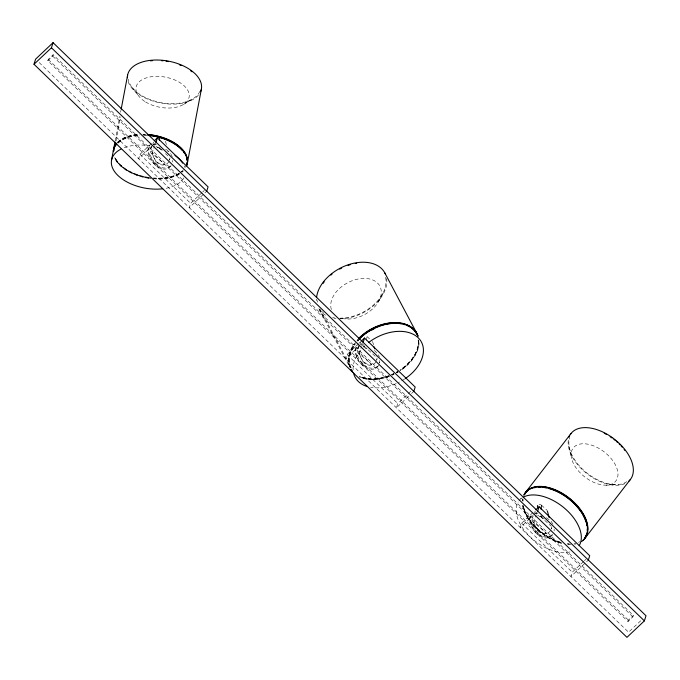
<?xml version="1.0" encoding="UTF-8"?>
<svg xmlns="http://www.w3.org/2000/svg" width="680" height="680" viewBox="0 0 680 680"><rect width="100%" height="100%" fill="white"/><g stroke="black" fill="none" stroke-linecap="round" stroke-linejoin="round"><path stroke-width="0.51" stroke-dasharray="3.4 2.55" d="M172.456 162.061L172.516 160.386M379.627 360.561L379.542 363.069L379.95 360.289M554.106 530.927L554.166 529.252M366.52 340.536L366.979 336.506L366.308 336.013A2.295 2.176 17.5 0 0 365.755 335.784M169.992 157.785L169.592 160.131A7.25 6.859 17.5 0 0 169.813 158.346M377.102 357.96L376.703 360.306A7.25 6.859 17.5 0 0 376.661 356.736M551.641 526.652L551.233 528.998A7.25 6.859 17.5 0 0 551.463 527.212M115.149 141.091L119.825 116.348M120.606 112.225L120.997 110.16M116.05 140.803L120.572 116.875M47.812 60.792L48.255 59.381L53.176 54.731L633.361 615.485L632.918 616.896L627.997 621.545L47.812 60.792L52.734 56.142L53.176 54.731M151.343 143.616L139.969 154.36L138.609 158.669L151.495 146.498M147.985 150.025L148.333 148.911M171.173 165.775C164.101 174.344 151.581 164.823 149.787 156.281L150.144 155.168A6.766 6.401 17.5 0 1 151.428 145.069M168.886 161.781A7.25 6.859 17.5 0 1 157.556 162.97L155.924 161.398L151.938 154.105L154.369 146.472M162.647 150.127L158.431 147.968L158.61 147.407L162.401 150.867M153.833 163.693L154.19 162.579L150.144 155.168M155.924 161.398L152.116 153.544L164.721 164.339A7.25 6.859 17.5 0 1 157.726 162.409L156.094 160.837M155.703 165.504L156.06 164.39L154.19 162.579M157.556 162.97L157.726 162.409M202.011 192.593L190.646 203.337L189.286 207.646L206.72 191.173M358.453 343.791L347.089 354.535L345.721 358.853L362.398 343.094M355.096 350.2L355.445 349.087M378.76 365.33C372.104 374.85 358.606 365.347 356.898 356.456L357.255 355.342A6.766 6.401 17.5 0 1 358.538 345.245M375.998 361.955A7.25 6.859 17.5 0 1 364.667 363.146L363.035 361.573L359.048 354.28L361.479 346.647M367.234 349.001L365.543 348.143L365.721 347.582L375.589 356.575M360.952 363.868L361.301 362.754L357.255 355.342M363.035 361.573L359.227 353.719L371.832 364.514A7.25 6.859 17.5 0 1 364.846 362.584L363.214 361.012M362.814 365.678L363.171 364.565L361.301 362.754M364.667 363.146L364.846 362.584M410.644 391.332L397.757 403.512L396.398 407.83L408.527 396.363M532.992 512.482L521.619 523.226L520.26 527.535L533.145 515.363M529.626 518.891L529.983 517.777M552.823 534.641C545.751 543.21 533.222 533.689 531.437 525.147L531.785 524.034A6.766 6.401 17.5 0 1 533.077 513.935M550.537 530.638A7.25 6.859 17.5 0 1 539.197 531.837L537.565 530.264L533.587 522.971L536.019 515.338M544.298 518.993L540.082 516.834L540.26 516.273L541.943 517.131M535.483 532.559L535.832 531.446L531.785 524.034M541.212 515.125L540.863 516.239L542.572 517.115M537.565 530.264L533.766 522.402L546.363 533.205A7.25 6.859 17.5 0 1 539.376 531.275L537.744 529.703M537.353 534.369L537.702 533.256L535.832 531.446M539.197 531.837L539.376 531.275M583.661 561.459L572.296 572.203L570.937 576.512L588.361 560.039M627.997 621.545L628.439 620.143L633.361 615.485M154.691 145.46L156.298 140.411M536.341 514.327L536.979 512.303M150.867 148.444L152.473 144.789M152.873 143.88L153.671 142.052M357.977 348.619L359.584 344.964M359.983 344.054L360.791 342.227M534.523 512.745L535.321 510.918M378.658 301.368L383.375 292.366M519.001 500.846L521.475 497.641M152.252 145.783L155.286 142.919M202.776 191.87L204.289 190.442M359.21 343.077L360.723 341.64M411.553 393.499L413.831 391.349M533.902 514.649L536.171 512.499M584.417 560.736L585.939 559.308M640.696 620.763L628.567 632.221L38.666 62.075M170.578 165.903C166.345 169.626 159.792 168.036 156.06 164.39M377.689 366.087C373.464 369.801 366.902 368.212 363.171 364.565M552.219 534.769C547.995 538.492 541.442 536.902 537.702 533.256M183.464 104.474L192.899 98.778M606.152 485.171L618.239 484.525M339.515 318.265L344.769 318.869M165.563 149.328L167.28 150.212L170.374 153.484M546.354 517.76L550.8 520.88L553.902 525.563M158.431 147.968L157.097 146.965A4.598 4.352 17.5 0 0 155.992 146.506M365.543 348.143L364.216 347.149A4.598 4.352 17.5 0 0 363.103 346.681M540.082 516.834L538.747 515.831A4.598 4.352 17.5 0 0 537.642 515.372M366.979 336.506L369.826 339.107M165.444 153.637L169.235 157.097M541.51 505.197L547.204 510.391A3.621 3.434 17.5 0 1 547.094 511.284M540.26 516.273L544.051 519.733M544.808 520.421L550.885 525.963M374.391 350.387L378.097 354.399L379.372 356.873M52.734 56.142L632.918 616.896M48.255 59.381L628.439 620.143M139.969 154.36L190.646 203.337M347.089 354.535L397.757 403.512M521.619 523.226L572.296 572.203M533.587 522.971L532.559 521.679A4.598 4.352 17.5 0 1 533.231 516.417M359.048 354.28L358.028 352.997A4.598 4.352 17.5 0 1 358.7 347.726M151.938 154.105L150.909 152.821A4.598 4.352 17.5 0 1 151.581 147.552M132.005 87.295L138.703 96.033M319.906 308.95L351.152 367.974M319.166 309.341L349.648 366.902M170.986 154.215L172.261 156.697M373.499 344.751L372.666 341.7A3.621 3.434 17.5 0 1 372.207 343.417M166.387 144.577L165.554 141.525A3.621 3.434 17.5 0 1 165.095 143.242M569.16 446.683L571.591 458.524M569.67 544.017A37.536 22.04 37.7 0 1 567.808 543.889M559.92 542.258A37.536 22.04 37.7 0 1 523.039 505.231M522.75 500.344A37.536 22.04 37.7 0 1 522.912 498.822M624.852 483.65A37.536 22.04 37.7 0 1 587.308 473.935A37.536 22.04 37.7 0 1 568.318 440.054M626.824 481.661A36.703 21.556 37.7 0 1 587.605 473.543A36.703 21.556 37.7 0 1 569.721 437.639M579.802 541.705A36.703 21.556 37.7 0 1 578.501 542.342M575.62 543.303A36.703 21.556 37.7 0 1 574.056 543.626M568.939 543.915A36.703 21.556 37.7 0 1 567.111 543.788M561.374 542.75A36.703 21.556 37.7 0 1 523.337 505.988M523.056 501.202A36.703 21.556 37.7 0 1 523.217 499.715M561.467 543.116A37.196 21.845 37.7 0 1 522.912 505.852M522.623 501.007A37.196 21.845 37.7 0 1 522.784 499.502M559.878 542.011A37.196 21.845 37.7 0 1 523.677 507.025M569.899 551.947A37.536 22.04 37.7 0 1 529.966 536.639A37.536 22.04 37.7 0 1 518.211 501.985M520.914 498.831A37.536 22.04 37.7 0 1 522.036 497.973M576.096 543.932A37.536 22.04 37.7 0 1 574.498 544.255M571.072 544.569A37.536 22.04 37.7 0 1 567.392 544.425M561.527 543.362A37.536 22.04 37.7 0 1 522.402 504.084M522.333 500.879A37.536 22.04 37.7 0 1 522.495 499.358M531.437 525.147A6.766 6.401 17.5 0 1 532.721 515.049M539.112 504.45A2.295 2.176 17.5 0 1 540.846 504.696M534.692 513.323A6.766 6.401 17.5 0 1 538.178 513.391M418.761 340.552A37.536 25.075 -27.9 0 1 400.562 369.861M397.919 371.543A37.536 25.075 -27.9 0 1 396.559 372.334M393.779 373.796A37.536 25.075 -27.9 0 1 391.646 374.782M388.748 375.955A37.536 25.075 -27.9 0 1 360.621 377.077M349.92 367.353A37.536 25.075 -27.9 0 1 354.297 343.68M356.975 340.306A37.536 25.075 -27.9 0 1 357.96 339.218M386.648 278.579A37.536 25.075 -27.9 0 1 340.085 318.767M336.013 318.529A37.536 25.075 -27.9 0 1 334.067 318.24M325.507 315.205A37.536 25.075 -27.9 0 1 317.968 307.003M316.498 300.781A37.536 25.075 -27.9 0 1 316.481 299.106M385.577 277.296A36.703 24.514 -27.9 0 1 340.34 318.138M334.458 317.628A36.703 24.514 -27.9 0 1 332.622 317.237M323.408 312.783A36.703 24.514 -27.9 0 1 322.226 311.712M317.441 302.149A36.703 24.514 -27.9 0 1 317.279 300.551M418.115 339.736A36.703 24.514 -27.9 0 1 399.84 370.404M397.894 371.628A36.703 24.514 -27.9 0 1 396.567 372.402M393.839 373.83A36.703 24.514 -27.9 0 1 391.756 374.799M389.64 375.675A36.703 24.514 -27.9 0 1 359.83 376.346M350.965 367.531A36.703 24.514 -27.9 0 1 355.24 344.386M357.85 341.088A36.703 24.514 -27.9 0 1 358.819 340.025M418.736 341.199A37.196 24.846 -27.9 0 1 400.052 370.668M398.08 371.909A37.196 24.846 -27.9 0 1 396.738 372.683M393.975 374.136A37.196 24.846 -27.9 0 1 392.572 374.799M387.541 376.796A37.196 24.846 -27.9 0 1 361.114 377.392M350.514 367.752A37.196 24.846 -27.9 0 1 354.85 344.293M357.501 340.952A37.196 24.846 -27.9 0 1 358.479 339.864M418.447 340.646A37.196 24.846 -27.9 0 1 400.409 369.69M397.791 371.356A37.196 24.846 -27.9 0 1 396.449 372.138M393.686 373.583A37.196 24.846 -27.9 0 1 391.57 374.57M388.705 375.734A37.196 24.846 -27.9 0 1 359.21 376.133M350.225 367.2A37.196 24.846 -27.9 0 1 354.56 343.74M331.398 309.527A26.971 18.02 -27.9 0 1 358.13 279.021A26.971 18.02 -27.9 0 1 379.321 300.093A26.971 18.02 -27.9 0 1 339.49 317.577M404.558 379.066A37.536 25.075 -27.9 0 1 398.429 382.568M396.287 383.562A37.536 25.075 -27.9 0 1 370.659 387.362M353.099 369.903A37.536 25.075 -27.9 0 1 361.615 349.078M363.638 346.927A37.536 25.075 -27.9 0 1 364.709 345.874M419.075 342.779A37.536 25.075 -27.9 0 1 400.851 370.404M398.208 372.087A37.536 25.075 -27.9 0 1 396.848 372.878M394.069 374.34A37.536 25.075 -27.9 0 1 391.935 375.334M389.767 376.227A37.536 25.075 -27.9 0 1 359.278 376.916M349.639 366.426A37.536 25.075 -27.9 0 1 355.87 342.524M357.263 340.85A37.536 25.075 -27.9 0 1 358.25 339.762M356.898 356.456A6.766 6.401 17.5 0 1 358.19 346.358M361.548 345.567A6.766 6.401 17.5 0 1 364.922 346.494M360.153 344.632A6.766 6.401 17.5 0 1 363.638 344.709M179.511 173.392A37.536 21.301 10.7 0 1 153.527 178.168M151.198 177.939A37.536 21.301 10.7 0 1 114.733 157.531M117.623 142.12A37.536 21.301 10.7 0 1 138.32 134.385M142.808 134.232A37.536 21.301 10.7 0 1 145.103 134.283M198.373 95.157A37.536 21.301 10.7 0 1 159.426 102.773A37.536 21.301 10.7 0 1 127.806 80.537M199.809 91.383A36.703 20.825 10.7 0 1 161.806 102.74A36.703 20.825 10.7 0 1 128.367 79.22M185.64 166.285A36.703 20.825 10.7 0 1 185.054 167.493M183.456 169.77A36.703 20.825 10.7 0 1 181.339 171.844M178.738 173.68A36.703 20.825 10.7 0 1 153.331 178.356M148.775 177.828A36.703 20.825 10.7 0 1 114.86 156.825M118.227 143.106A36.703 20.825 10.7 0 1 138.465 135.549M182.894 171.02A37.196 21.114 10.7 0 1 181.764 172.04M179.12 173.91A37.196 21.114 10.7 0 1 155.66 178.781M151.062 178.423A37.196 21.114 10.7 0 1 114.928 158.194M117.793 142.919A37.196 21.114 10.7 0 1 139.766 135.167M143.506 135.116A37.196 21.114 10.7 0 1 146.548 135.244M181.892 171.369A37.196 21.114 10.7 0 1 180.625 172.338M179.248 173.238A37.196 21.114 10.7 0 1 153.501 177.973M148.886 177.438A37.196 21.114 10.7 0 1 115.056 157.522M117.92 142.248A37.196 21.114 10.7 0 1 138.431 134.581M143.633 134.436A37.196 21.114 10.7 0 1 145.155 134.487M183.192 171.147A37.536 21.301 10.7 0 1 182.044 172.184M179.384 174.063A37.536 21.301 10.7 0 1 155.712 178.976M148.742 178.304A37.536 21.301 10.7 0 1 114.606 158.21M117.495 142.792A37.536 21.301 10.7 0 1 139.672 134.971M143.446 134.912A37.536 21.301 10.7 0 1 146.514 135.048M183.923 177.854A37.536 21.301 10.7 0 1 164.874 188.496M124.228 147.688A37.536 21.301 10.7 0 1 150.033 145.758M156.953 147.194A37.536 21.301 10.7 0 1 160.675 148.299M167.688 151.113A37.536 21.301 10.7 0 1 168.997 151.759M184.169 165.852A37.536 21.301 10.7 0 1 184.722 167.237M149.787 156.281A6.766 6.401 17.5 0 1 151.079 146.183M153.043 144.457A6.766 6.401 17.5 0 1 156.528 144.525M574.685 465.808A26.971 15.844 37.7 0 0 615.255 481.687A26.971 15.844 37.7 0 0 593.683 445.885A26.971 15.844 37.7 0 0 574.685 465.808M145.579 101.957A26.971 15.309 10.7 0 0 188.87 98.124A26.971 15.309 10.7 0 0 153.34 76.491A26.971 15.309 10.7 0 0 145.579 101.957"/><path stroke-width="1.02" d="M159.409 140.361L159.638 138.346M541.059 509.226L541.51 505.197M111.545 160.131L113.458 150.008M113.585 149.337L114.954 142.12M121.193 109.131L127.627 75.106M187.357 163.251L201.399 89.02M34 64.252L35.615 59.126L53.048 42.653L646 615.748L644.385 620.874L626.952 637.347L34 64.252L51.433 47.779L53.048 42.653M156.043 142.196L157.403 137.887L208.08 186.864L206.72 191.173M363.154 342.372L364.514 338.062L415.191 387.039L413.831 391.349M537.693 511.062L539.053 506.753L589.721 555.73L588.361 560.039M525.606 492.294L571.005 433.525M585.055 538.135L630.462 479.366M154.369 140.751L157.403 137.887M361.488 340.926L364.514 338.062M536.019 509.617L539.053 506.753M51.433 47.779L644.385 620.874M384.633 272.578L416.585 332.92M547.485 511.402L549.142 517.505M374.059 346.783L374.612 348.815M570.222 434.673A37.536 22.04 37.7 0 1 615.086 439.696A37.536 22.04 37.7 0 1 628.541 481.381M569.015 437.214A37.536 22.04 37.7 0 1 569.56 435.906M524.152 494.666A37.536 22.04 37.7 0 1 568.752 497.735A37.536 22.04 37.7 0 1 583.134 540.149M524.679 494.173A37.196 21.845 37.7 0 1 525.453 493.034M526.346 491.997A37.196 21.845 37.7 0 1 528.471 490.195M533.928 487.823A37.196 21.845 37.7 0 1 535.509 487.5M538.9 487.194A37.196 21.845 37.7 0 1 540.693 487.203M542.546 487.331A37.196 21.845 37.7 0 1 546.388 487.925M548.361 488.385A37.196 21.845 37.7 0 1 574.591 504.067M575.127 504.619A37.196 21.845 37.7 0 1 580.762 511.513M581.17 512.1A37.196 21.845 37.7 0 1 581.935 513.289M582.998 515.083A37.196 21.845 37.7 0 1 586.092 522.206M586.568 523.94A37.196 21.845 37.7 0 1 586.917 525.649M587.231 528.929A37.196 21.845 37.7 0 1 587.206 530.494M586.347 534.812A37.196 21.845 37.7 0 1 584.375 538.466M604.24 433.271A36.703 21.556 37.7 0 1 606.22 434.316M610.113 436.679A36.703 21.556 37.7 0 1 612.009 437.979M613.861 439.356A36.703 21.556 37.7 0 1 615.068 440.308M616.25 441.294A36.703 21.556 37.7 0 1 617.398 442.298M619.072 443.862A36.703 21.556 37.7 0 1 620.152 444.924M621.197 446.012A36.703 21.556 37.7 0 1 622.2 447.117M624.096 449.378A36.703 21.556 37.7 0 1 624.988 450.525M524.433 494.853A37.196 21.845 37.7 0 1 525.869 492.498M526.762 491.462A37.196 21.845 37.7 0 1 535.925 486.965M537.582 486.752A37.196 21.845 37.7 0 1 587.333 525.113M587.554 526.77A37.196 21.845 37.7 0 1 587.613 529.958M587.452 531.462A37.196 21.845 37.7 0 1 584.783 537.931M523.744 495.202A37.536 22.04 37.7 0 1 569.27 499.001A37.536 22.04 37.7 0 1 581.596 541.535M523.269 497.216A37.536 22.04 37.7 0 1 564.885 508.512A37.536 22.04 37.7 0 1 579.233 545.538M537.523 507.093A2.295 2.176 17.5 0 1 537.438 506.523M537.506 505.962A2.295 2.176 17.5 0 1 537.727 505.435M358.471 338.674A37.536 25.075 -27.9 0 1 393.065 322.609A37.536 25.075 -27.9 0 1 417.86 335.801M352.427 371.356A37.536 25.075 -27.9 0 1 351.466 370.099M323 283.492A36.703 24.514 -27.9 0 1 324.25 281.826M330.854 275.085A36.703 24.514 -27.9 0 1 332.019 274.142M339.66 269.11A36.703 24.514 -27.9 0 1 341.708 268.048M348.058 265.421A36.703 24.514 -27.9 0 1 350.217 264.741M355.249 263.551A36.703 24.514 -27.9 0 1 356.677 263.313M359.499 338.81A37.196 24.846 -27.9 0 1 365.211 333.88M365.832 333.421A37.196 24.846 -27.9 0 1 379.525 326.23M380.248 325.975A37.196 24.846 -27.9 0 1 381.709 325.507M382.432 325.286A37.196 24.846 -27.9 0 1 383.894 324.878M384.625 324.7A37.196 24.846 -27.9 0 1 391.144 323.57M399.398 323.603A37.196 24.846 -27.9 0 1 401.327 323.884M403.197 324.284A37.196 24.846 -27.9 0 1 404.982 324.776M406.683 325.38A37.196 24.846 -27.9 0 1 409.81 326.893M411.221 327.802A37.196 24.846 -27.9 0 1 416.576 333.625M371.9 330.004A36.703 24.514 -27.9 0 1 373.949 328.942M316.591 297.398A37.536 25.075 -27.9 0 1 347.973 264.851A37.536 25.075 -27.9 0 1 385.339 273.989M358.692 338.784A37.196 24.846 -27.9 0 1 397.12 322.881M399.109 323.051A37.196 24.846 -27.9 0 1 416.984 334.475M368.781 342.414A37.536 25.075 -27.9 0 1 418.353 337.918A37.536 25.075 -27.9 0 1 405.203 378.632M366.979 386.461A37.536 25.075 -27.9 0 1 353.566 373.116M358.76 339.226A37.536 25.075 -27.9 0 1 393.354 323.161A37.536 25.075 -27.9 0 1 418.149 336.353M352.716 371.909A37.536 25.075 -27.9 0 1 350.923 369.308M127.423 77.792A37.536 21.301 10.7 0 1 168.436 61.132A37.536 21.301 10.7 0 1 200.608 91.596M147.416 134.428A37.536 21.301 10.7 0 1 186.575 165.827M113.416 150.662A37.536 21.301 10.7 0 1 116.603 143.208M150.501 60.852A36.703 20.825 10.7 0 1 152.626 60.647M161.525 60.681A36.703 20.825 10.7 0 1 163.038 60.817M166.081 61.209A36.703 20.825 10.7 0 1 168.351 61.591M179.307 64.702A36.703 20.825 10.7 0 1 181.356 65.535M190.459 70.627A36.703 20.825 10.7 0 1 191.998 71.799M113.619 151.394A37.196 21.114 10.7 0 1 113.79 150.076M114.104 148.784A37.196 21.114 10.7 0 1 114.563 147.526M115.906 145.129A37.196 21.114 10.7 0 1 116.781 143.999M148.087 135.362A37.196 21.114 10.7 0 1 182.206 150.356M183.294 151.674A37.196 21.114 10.7 0 1 184.255 153.017M186.719 158.491A37.196 21.114 10.7 0 1 186.983 159.859M187.068 162.545A37.196 21.114 10.7 0 1 186.583 165.155M113.747 150.714A37.196 21.114 10.7 0 1 113.917 149.396M114.231 148.112A37.196 21.114 10.7 0 1 116.033 144.457M147.45 134.623A37.196 21.114 10.7 0 1 187.23 160.54M187.025 163.191A37.196 21.114 10.7 0 1 186.711 164.483M162.758 188.793A37.536 21.301 10.7 0 1 118.167 175.72A37.536 21.301 10.7 0 1 120.895 149.158M174.964 155.397A37.536 21.301 10.7 0 1 182.648 163.106M113.288 151.343A37.536 21.301 10.7 0 1 116.475 143.88M148.07 135.167A37.536 21.301 10.7 0 1 186.906 165.231"/></g></svg>
